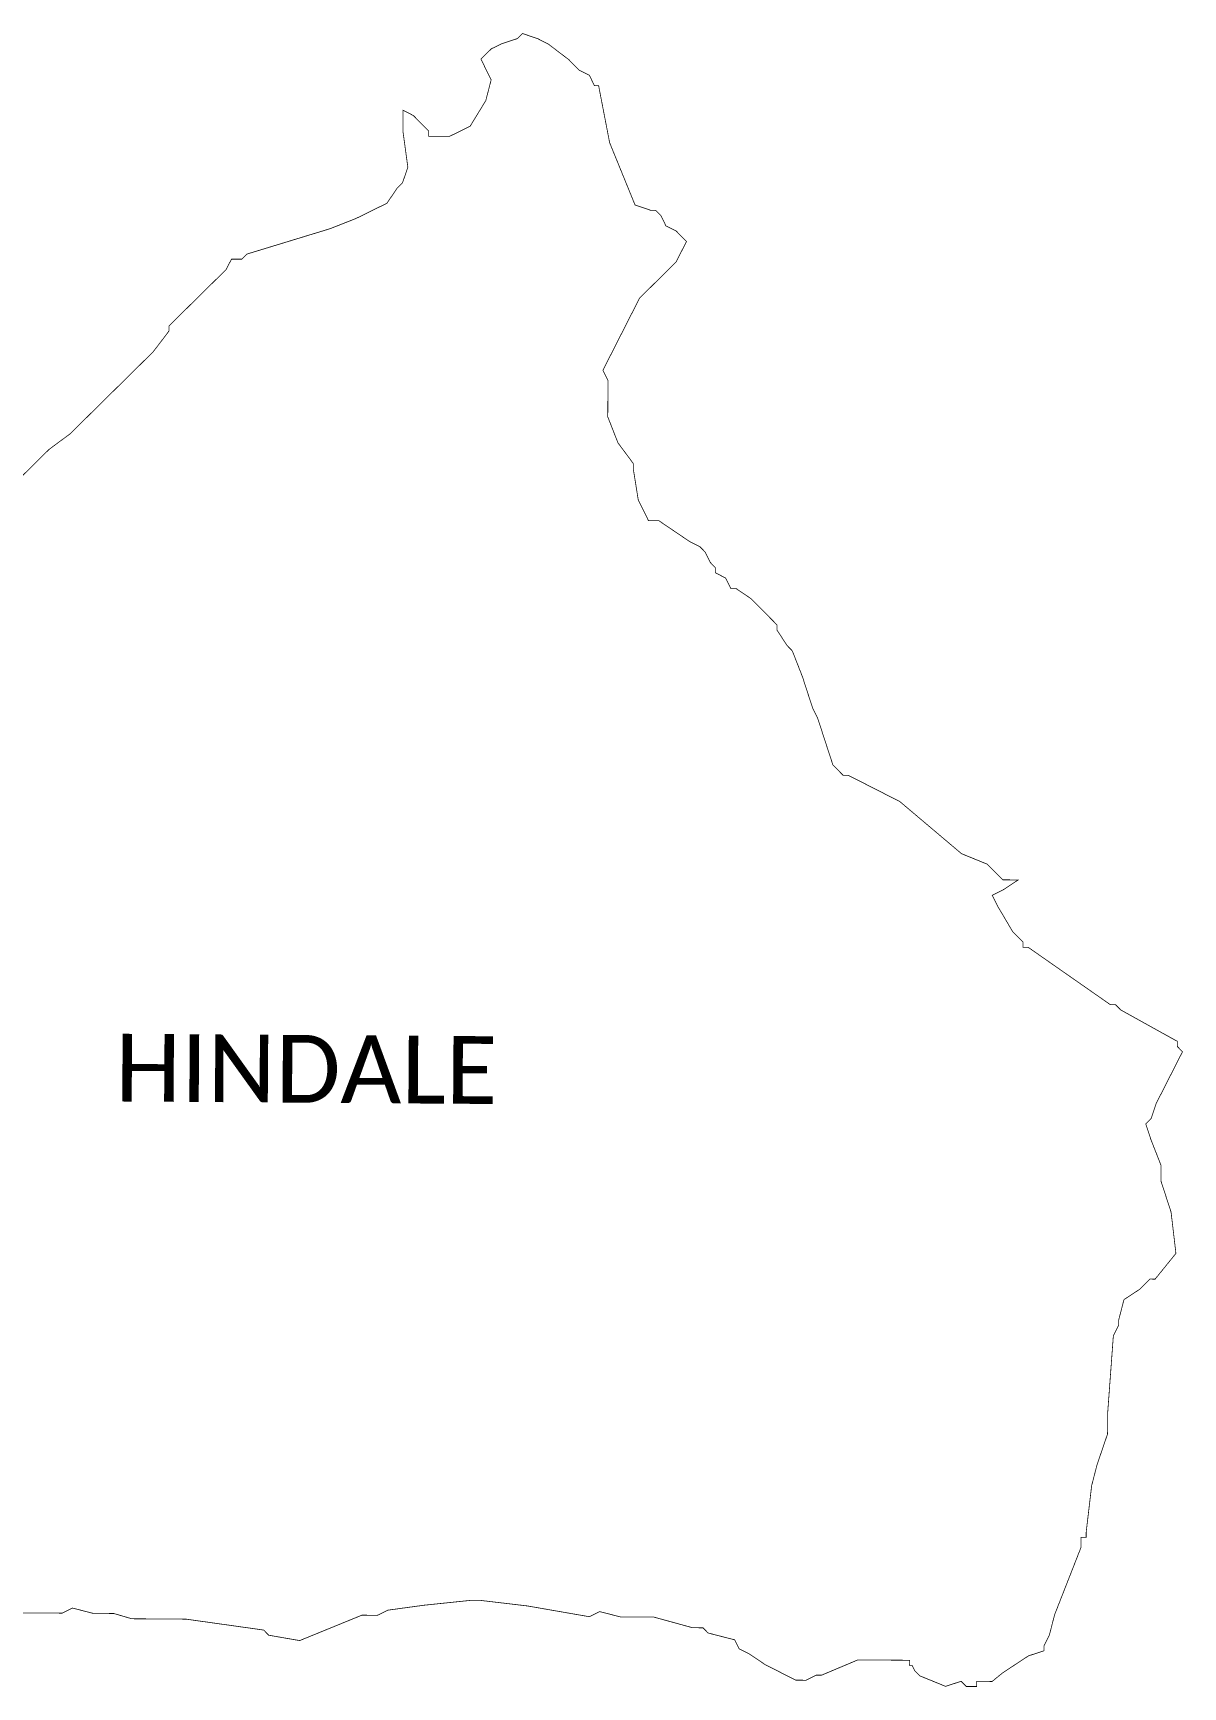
# Model space of a CAD drawing. Header units: metres. Extents: x 329517 to 335646, y 1797221 to 1802564.
# Drawn here: x 332582 to 335646, y 1797742 to 1802148 of the extents above; entities that cross this region are included whole.
import ezdxf

# ---------------------------------------------------------------- set-up
doc = ezdxf.new("R2010")
doc.units = ezdxf.units.M
doc.layers.add('VILLAGE NAME', color=250, linetype='Continuous')

msp = doc.modelspace()

# ---------------------------------------------------------------- linework, layer by layer
at = {"color": 6, "const_width": 2}
msp.add_lwpolyline([(332541.5, 1800956.9), (332624.7, 1801039), (332680.1, 1801079.9), (332902, 1801298.9), (332943.7, 1801353.7), (332943.8, 1801367.5), (333096.4, 1801518), (333110.4, 1801545.5), (333137.9, 1801545.3), (333151.8, 1801559), (333372.7, 1801626.4), (333441.8, 1801653.5), (333524.7, 1801694.3), (333552.6, 1801735.4), (333566.4, 1801749.1), (333580.5, 1801790.3), (333567.3, 1801886.9), (333567.7, 1801941.9), (333595.2, 1801928), (333636.2, 1801886.4), (333636.1, 1801872.6), (333691.2, 1801872.3), (333746.5, 1801899.4), (333788.3, 1801968), (333802.5, 1802023.1), (333775.3, 1802078.3), (333803, 1802105.7), (333830.7, 1802119.3), (333872.1, 1802132.8), (333886, 1802146.5), (333927.2, 1802132.4), (333954.7, 1802118.5), (334009.5, 1802076.8), (334036.9, 1802049), (334064.3, 1802035.1), (334077.9, 1802007.4), (334089, 1802007.3), (334118.3, 1801855.6), (334186, 1801689.8), (334227.3, 1801675.7), (334241, 1801675.6), (334254.7, 1801661.8), (334268.3, 1801634.1), (334295.8, 1801620.2), (334323.1, 1801592.4), (334295.2, 1801537.5), (334198.1, 1801441.7), (334100.4, 1801249.5), (334114, 1801221.8), (334113.3, 1801125.4), (334140.4, 1801056.3), (334181.4, 1801000.9), (334181.3, 1800987.1), (334194.5, 1800904.4), (334221.7, 1800849.1), (334249.2, 1800848.9), (334331.5, 1800793.2), (334359, 1800779.3), (334372.7, 1800765.4), (334386.3, 1800737.7), (334399.9, 1800723.9), (334399.8, 1800710.1), (334427.3, 1800696.1), (334440.9, 1800668.5), (334454.7, 1800668.4), (334495.8, 1800640.6), (334564.3, 1800571.2), (334564.2, 1800557.5), (334591.4, 1800516), (334605.1, 1800502.1), (334632.2, 1800433), (334659.2, 1800350.1), (334672.8, 1800322.5), (334713.3, 1800198.2), (334740.6, 1800170.5), (334754.5, 1800170.4), (334891.7, 1800100.6), (335056.2, 1799961.7), (335124.9, 1799933.7), (335165.9, 1799892.1), (335207.2, 1799891.8), (335165.7, 1799864.5), (335138.1, 1799850.9), (335151.6, 1799823.3), (335192.5, 1799754.1), (335219.9, 1799726.4), (335219.8, 1799712.6), (335233.6, 1799712.5), (335453, 1799559.4), (335466.8, 1799559.3), (335480.5, 1799545.5), (335631.4, 1799461.8), (335631.4, 1799448), (335645.1, 1799434.2), (335575.2, 1799296.8), (335561.2, 1799255.6), (335547.3, 1799241.9), (335560.8, 1799200.5), (335587.9, 1799131.4), (335587.6, 1799090.1), (335614.6, 1799007.2), (335627.6, 1798897), (335572.1, 1798828.4), (335558.3, 1798828.5), (335530.6, 1798801.1), (335489.1, 1798773.9), (335474.9, 1798718.9), (335474.8, 1798705.1), (335460.8, 1798677.6), (335445.6, 1798471), (335445.3, 1798415.9), (335417.2, 1798333.4), (335403, 1798278.4), (335388.4, 1798154.5), (335388.3, 1798140.7), (335374.6, 1798140.7), (335374.4, 1798113.3), (335304.3, 1797934.7), (335290.1, 1797879.6), (335276.2, 1797852.2), (335276.1, 1797838.4), (335234.6, 1797824.9), (335165.4, 1797779.4), (335137.7, 1797756.7), (335096.4, 1797756.9), (335096.3, 1797743.2), (335068.8, 1797743.4), (335055.1, 1797757.2), (335013.6, 1797743.7), (334944.9, 1797771.7), (334931.3, 1797785.6), (334924.5, 1797799.4), (334917.6, 1797799.5), (334917.7, 1797813.2), (334779.9, 1797814.2), (334683.2, 1797773.5), (334669.4, 1797773.6), (334641.7, 1797760), (334614.2, 1797760.2), (334532.6, 1797801.7), (334490.7, 1797829.9), (334463.2, 1797843.9), (334451.5, 1797867.6), (334380.8, 1797885.8), (334367.1, 1797899.6), (334339.6, 1797899.8), (334236.4, 1797928.1), (334146.9, 1797928.7), (334091.9, 1797942.8), (334064.2, 1797929.2), (333899.1, 1797957.9), (333775.2, 1797972.5), (333747.6, 1797972.7), (333623.5, 1797959.8), (333527, 1797946.6), (333499.4, 1797933), (333458, 1797933.3), (333292.2, 1797865.6), (333209.7, 1797879.9), (333196, 1797893.7), (332989.5, 1797922.7), (332844.8, 1797923.7), (332796.7, 1797937.8), (332741.6, 1797938.1), (332686.6, 1797952.3), (332659, 1797938.7), (332548.7, 1797939.4)], dxfattribs=at)

# ---------------------------------------------------------------- texts
at = {"layer": 'VILLAGE NAME', "insert": (332801.3, 1799482.1), "char_height": 180.345, "attachment_point": 1, "rotation": 359.6139}
msp.add_mtext_dynamic_manual_height_columns('{\\fCalibri|b0|i0|c0|p34;HINDALE}', width=1779.605, gutter_width=901.7, heights=[0], dxfattribs=at)

doc.saveas('drawing.dxf')
